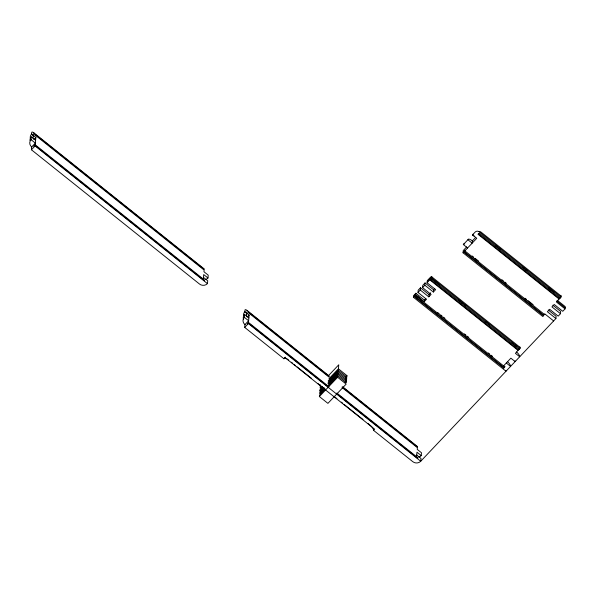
<?xml version="1.0" encoding="UTF-8"?>
<svg xmlns="http://www.w3.org/2000/svg" width="595" height="595" viewBox="0 0 595 595"><rect width="100%" height="100%" fill="white"/><g stroke="black" fill="none" stroke-linecap="round" stroke-linejoin="round"><path stroke-width="0.89" d="M203.445 277.389L207.714 280.803L207.454 283.622A5.623 5.139 5.2 0 1 199.541 284.068L31.438 149.784L31.699 146.958A5.623 5.139 5.2 0 1 31.081 139.691L31.342 136.872L35.603 140.279M30.568 139.089A5.623 5.139 5.2 0 1 30.799 135.162L31.595 134.046L31.751 132.358A2.811 0.922 43.4 0 1 33.989 132.93L204.219 268.925L204.174 269.371L34.8 134.061L34.741 134.738L204.115 270.048L203.959 271.744L208.228 275.15L207.967 277.977A5.623 5.139 5.2 0 1 205.572 279.449M31.595 134.046L35.864 137.46L34.034 139.386A2.811 2.573 5.2 0 1 33.327 136.307L33.461 134.901M31.438 149.784L35.09 145.924L35.864 137.46M203.289 279.085L203.706 274.57L207.967 277.977M288.434 359.916A5.623 1.837 43.4 0 0 283.956 358.77L244.709 327.414L244.969 324.587A5.623 5.139 5.2 0 1 244.352 317.328L244.605 314.502L248.874 317.909M243.534 315.402A5.623 5.139 5.2 0 1 244.062 312.791L244.865 311.683L245.021 309.988A2.811 0.922 43.4 0 1 247.252 310.56L329.109 375.951M244.865 311.683L249.134 315.09L247.304 317.016A2.811 2.573 5.2 0 1 246.598 313.944L246.724 312.531M244.709 327.414L248.36 323.554L249.134 315.09M345.293 381.187L346.55 379.855L338.02 373.035L337.893 374.448L346.424 381.269L346.297 382.682L337.759 375.862L337.633 377.275L346.164 384.087L327.912 403.365L319.374 396.545L319.508 395.139L325.168 389.152M321.315 392.038L319.887 390.9L320.021 389.494L322.535 386.832M320.437 384.868L320.147 388.081L321.404 386.75M328.076 382.265L338.146 371.63L338.272 370.216L346.811 377.029L345.546 378.361M328.961 378.777L338.406 368.803L338.771 364.787L328.693 375.423M346.55 379.855L346.677 378.442L338.146 371.63M346.811 377.029L346.937 375.624L338.406 368.803M505.914 370.521A5.623 1.837 43.4 0 1 506.003 371.221L413.421 297.262L413.562 295.678L415.846 293.268L424.384 300.088L424.235 301.665L415.704 294.852L415.846 293.268M414.15 296.488L415.31 294.659L415.251 295.336L504.843 366.907L503.749 368.067L414.15 296.488L413.421 297.262M424.235 301.665L426.518 299.263L417.988 292.442L418.188 290.182L420.472 287.772L429.01 294.592L428.802 296.853L420.271 290.033L420.472 287.772M428.802 296.853L431.085 294.443L422.554 287.623L422.755 285.362L425.038 282.952L433.569 289.772L433.368 292.033L424.83 285.213L425.038 282.952M427.113 282.804L427.322 280.557L430.059 277.664A2.819 0.669 -51.4 0 1 431.323 276.63A2.774 0.654 -51.4 0 1 431.784 276.853L520.097 347.406L519.993 348.536L519.264 349.31L430.951 278.757L431.011 278.081L427.113 282.804L435.652 289.624L433.368 292.033M430.951 278.757L431.784 276.853L427.217 281.673M416.56 456.715L416.969 452.2L421.238 455.606A5.623 5.139 5.2 0 1 418.843 457.079M421.238 455.606L421.498 452.788L417.229 449.374L417.385 447.685L342.103 387.546M543.547 315.759L463.765 252.02L464.926 250.19L464.859 250.867L544.641 314.599L544.708 313.922L542.819 316.533L463.036 252.793L463.245 250.532L466.666 246.925M475.792 237.286L472.37 240.901L472.162 243.154L467.901 239.748L463.334 244.567L467.603 247.974M559.248 299.181L478.187 234.423L478.254 233.746L559.315 298.504L556.511 302.074L565.042 308.887L562.766 311.297L554.228 304.484L551.944 306.894L560.483 313.706L558.199 316.116L549.668 309.303L547.385 311.713L555.916 318.526L420.724 461.251A5.623 5.139 5.2 0 1 412.804 461.698L373.556 430.341A5.623 1.837 43.4 0 0 369.495 424.674L368.045 423.521M503.749 368.067L504.902 366.23M516.735 352.054A5.623 1.837 43.4 0 1 519.695 356.762L515.434 353.356L519.323 348.633L519.264 349.31M555.916 318.526L556.124 316.272L548.3 310.017M478.187 234.423L479.287 233.27L560.349 298.028L560.408 297.351L559.315 298.504M560.349 298.028L561.182 296.124L481.4 232.392A2.811 0.922 43.4 0 0 479.258 231.581L479.161 231.812A2.811 2.573 5.2 0 0 475.204 232.035L472.46 234.928L476.729 238.335L463.036 252.793M560.483 313.706L560.683 311.453L552.867 305.205M565.042 308.887L565.25 306.641L557.426 300.386M472.46 234.928L472.661 234.46A5.623 1.837 43.4 0 1 473.137 234.259M474.698 236.401L472.512 234.809M33.588 133.488L33.989 132.93M33.327 136.307L33.729 135.757L31.394 134.329M246.858 311.118L247.252 310.56M246.598 313.944L246.999 313.387L244.664 311.959M31.699 146.958L35.35 143.105L31.081 139.691M244.969 324.587L248.621 320.735L244.352 317.328M283.956 358.77L285.057 357.61A5.623 1.837 43.4 0 1 285.25 357.141M328.202 380.852L338.272 370.216M319.887 390.9L323.04 387.576M324.171 387.665L319.76 392.313L319.634 393.726L324.669 388.409M327.949 383.671L338.02 373.035M328.447 384.422L337.893 374.448M327.689 386.497L337.759 375.862M319.374 396.545L337.633 377.275M415.251 295.336L415.704 294.852M417.988 292.442L420.271 290.033M422.554 287.623L424.83 285.213M345.68 376.947L346.937 375.624M345.42 379.774L346.677 378.442M345.167 382.592L346.424 381.269M429.01 294.592L430.721 292.785M433.569 289.772L434.714 288.568M424.384 300.088L425.752 298.645M373.556 430.341L374.649 429.188L285.057 357.61M544.641 314.599L545.102 314.123L553.633 320.936M503.563 365.888L510.867 358.175L515.129 361.582A5.623 1.837 43.4 0 0 515.039 360.882M479.161 231.812L561.078 297.255M495.992 245.891L497.442 247.044M498.885 248.204L500.336 249.357M522.774 267.281L524.217 268.442M525.668 269.595L527.111 270.747M548.828 288.099L553.893 292.145M556.615 300.944L565.146 307.764M472.177 255.984L473.627 257.144M475.078 258.304L478.707 261.198M501.912 279.739L503.363 280.899M504.813 282.06L506.263 283.213M525.125 298.281L526.575 299.441M528.025 300.601L533.098 304.655M463.825 251.343L543.607 315.082M431.68 277.984L519.993 348.536M431.732 278.661L433.182 279.814M434.633 280.974L436.076 282.127M437.526 283.287L439.698 285.02M458.522 300.051L459.965 301.211M461.415 302.364L462.865 303.524M464.308 304.685L465.759 305.837M485.304 321.449L486.747 322.609M488.197 323.762L489.648 324.922M512.087 342.846L513.537 344.007M514.98 345.159L516.43 346.32M429.917 279.233L518.23 349.786M429.85 279.91L518.171 350.462M506.3 362.995L510.57 366.401A5.623 1.837 43.4 0 0 507.602 361.693M416.753 295.812L420.368 298.697M437.704 312.554L439.155 313.706M440.597 314.859L442.04 316.012M443.491 317.165L444.934 318.325M464.442 333.907L465.885 335.059M467.335 336.212L468.778 337.372M488.287 352.954L489.73 354.107M491.173 355.267L492.623 356.42M414.217 295.812L503.809 367.39M342.876 386.951L417.482 446.555L417.445 447.009L342.162 386.869M329.139 376.457L248.07 311.691L248.003 312.375L329.072 377.133M35.09 145.924L207.454 283.622M416.716 455.019L420.977 458.433L420.724 461.251L248.36 323.554M328.886 386.676L248.465 322.43L247.371 323.583L247.304 324.26L248.405 323.107L328.745 387.293M336.859 393.042L417.839 457.741L417.779 458.418L336.711 393.652M291.327 362.229L292.777 363.389M294.22 364.542L295.67 365.702M297.113 366.855L311.594 378.42M318.109 383.626L325.346 389.405M334.026 396.344L336.926 398.657M341.27 402.131L342.713 403.284M344.163 404.436L362.98 419.475M243.578 319.545A5.623 5.139 5.2 0 1 244.605 314.502M247.074 313.684A2.811 2.573 5.2 0 1 246.739 313.082M30.01 140.599A5.623 5.139 5.2 0 1 31.342 136.872M33.469 135.452A2.811 2.573 5.2 0 1 33.32 134.79M463.334 244.567A5.623 1.837 43.4 0 1 464.732 243.965M467.901 239.748A5.623 1.837 43.4 0 1 472.37 240.901M561.182 296.124A2.774 0.654 -51.4 0 0 560.713 295.901A2.819 0.669 -51.4 0 0 560.356 296.117M519.636 347.183A2.774 0.654 -51.4 0 1 520.097 347.406M34.101 145.954L34.034 146.63L35.135 145.477L204.509 280.788L204.568 280.111L35.194 144.793L34.101 145.954"/></g></svg>
